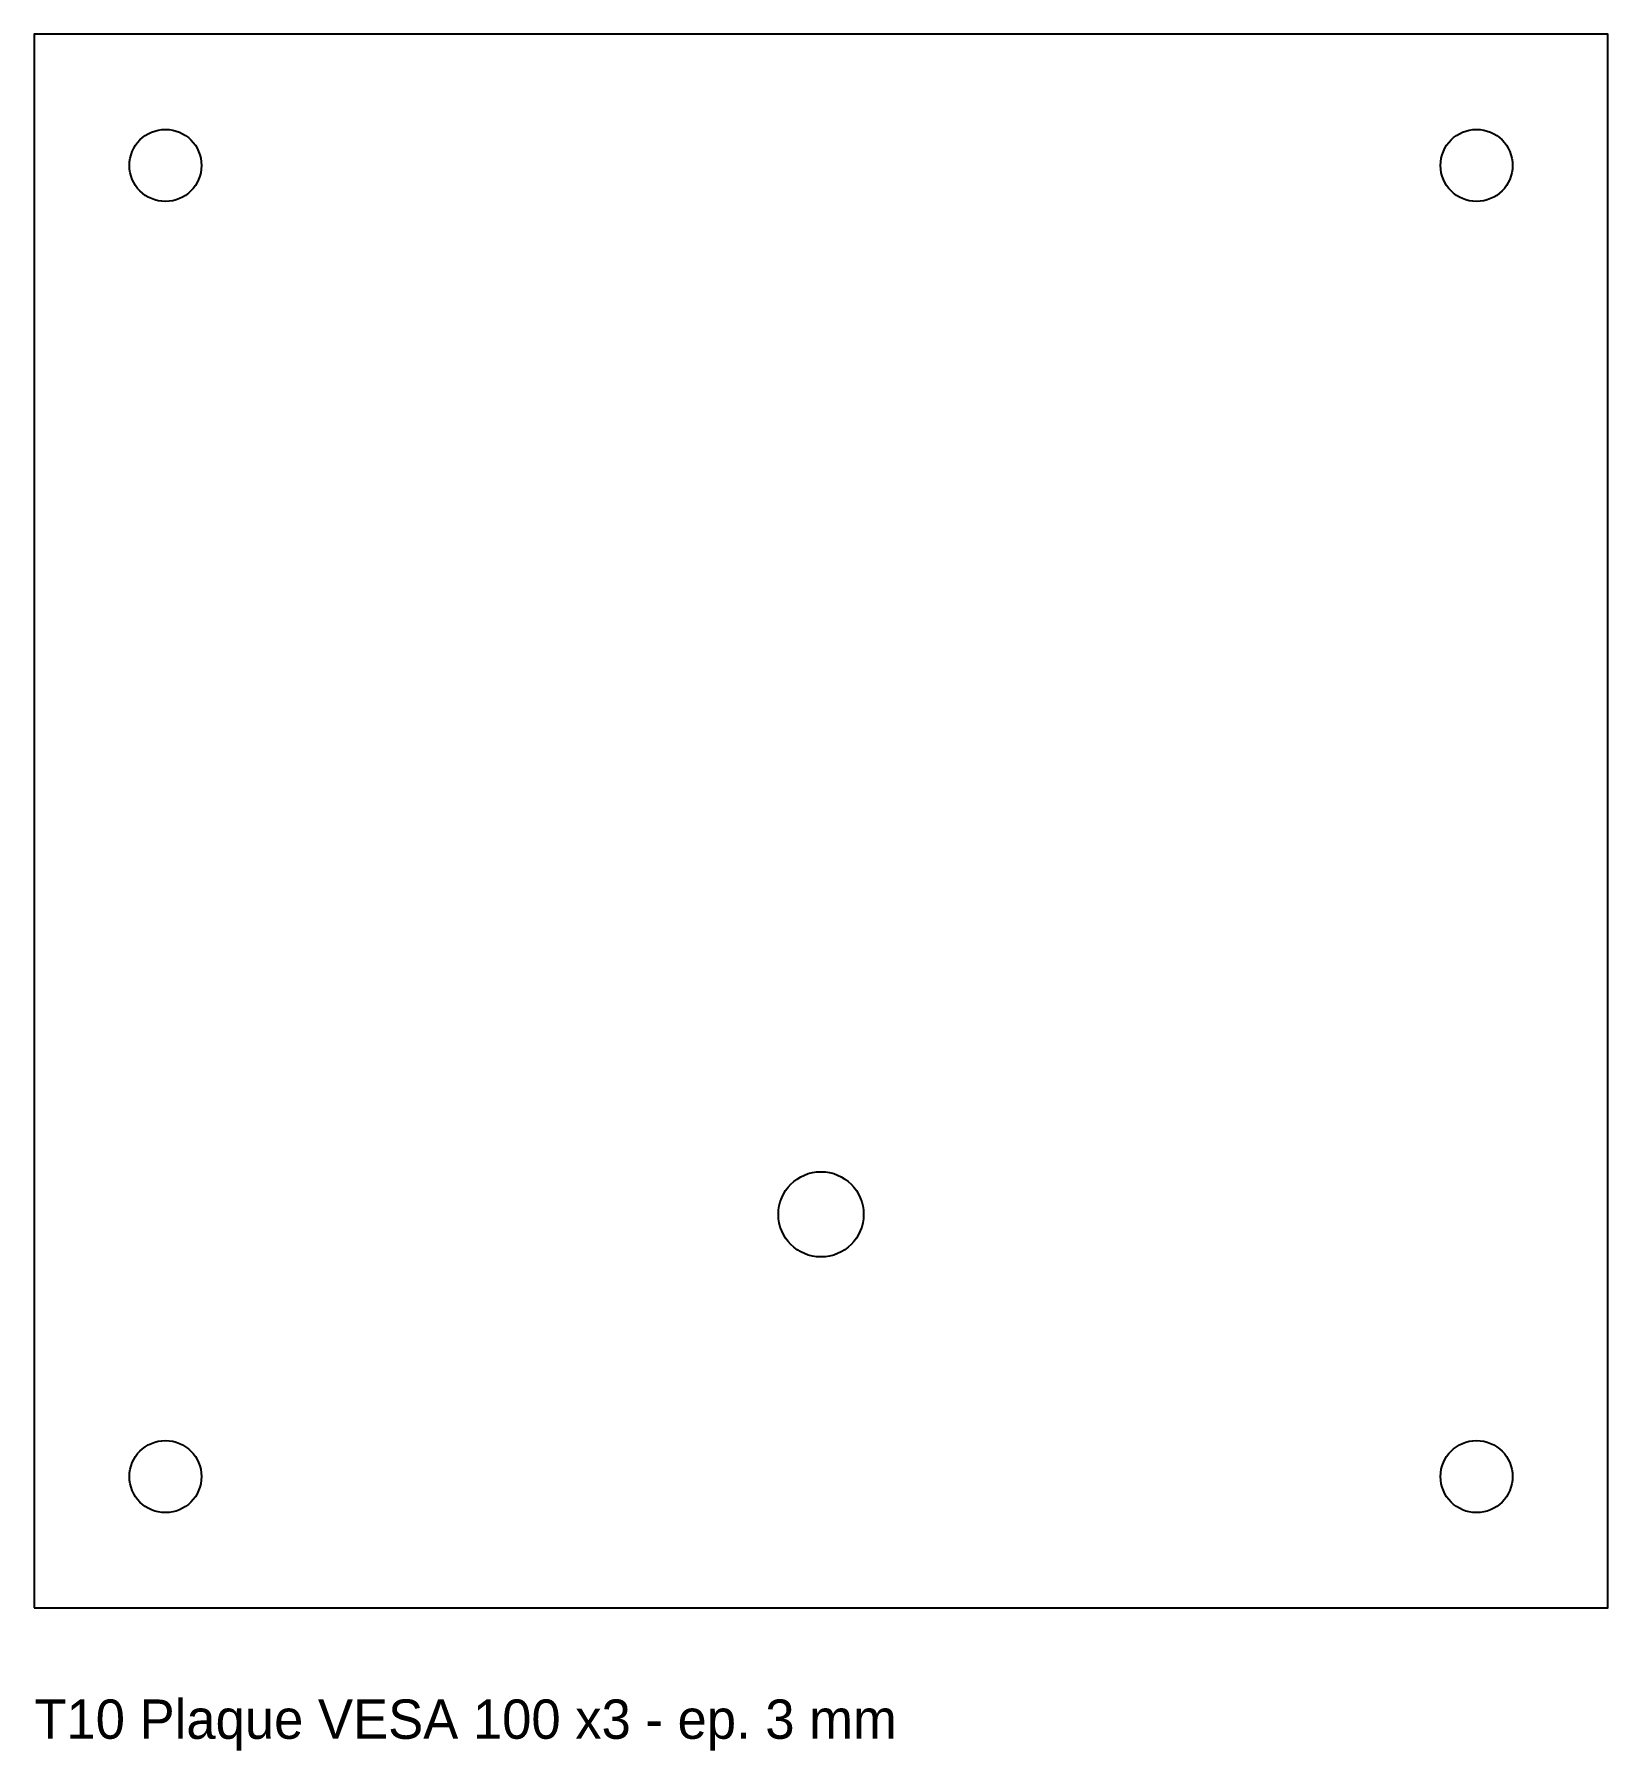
# Model space of a CAD drawing. Header units: millimetres. Extents: x 0 to 120, y -11 to 120.
import ezdxf

# ---------------------------------------------------------------- set-up
doc = ezdxf.new("R2010")
doc.units = ezdxf.units.MM
for name, color, linetype in [('CUT', 7, 'Continuous'), ('NOTE', 7, 'Continuous'), ('OUTLINE', 7, 'Continuous')]:
    doc.layers.add(name, color=color, linetype=linetype)

msp = doc.modelspace()

# ---------------------------------------------------------------- linework, layer by layer
at = {"layer": 'CUT'}
for centre, radius in [((10, 110), 2.75), ((110, 110), 2.75), ((60, 30), 3.25), ((10, 10), 2.75), ((110, 10), 2.75)]:
    msp.add_circle(centre, radius, dxfattribs=at)
at = {"layer": 'OUTLINE'}
msp.add_lwpolyline([(0, 0), (120, 0), (120, 120), (0, 120)], close=True, dxfattribs=at)

# ---------------------------------------------------------------- texts
at = {"layer": 'NOTE'}
msp.add_text('T10 Plaque VESA 100 x3 - ep. 3 mm', height=3, dxfattribs=at).set_placement((0, -10))

doc.saveas('drawing.dxf')
